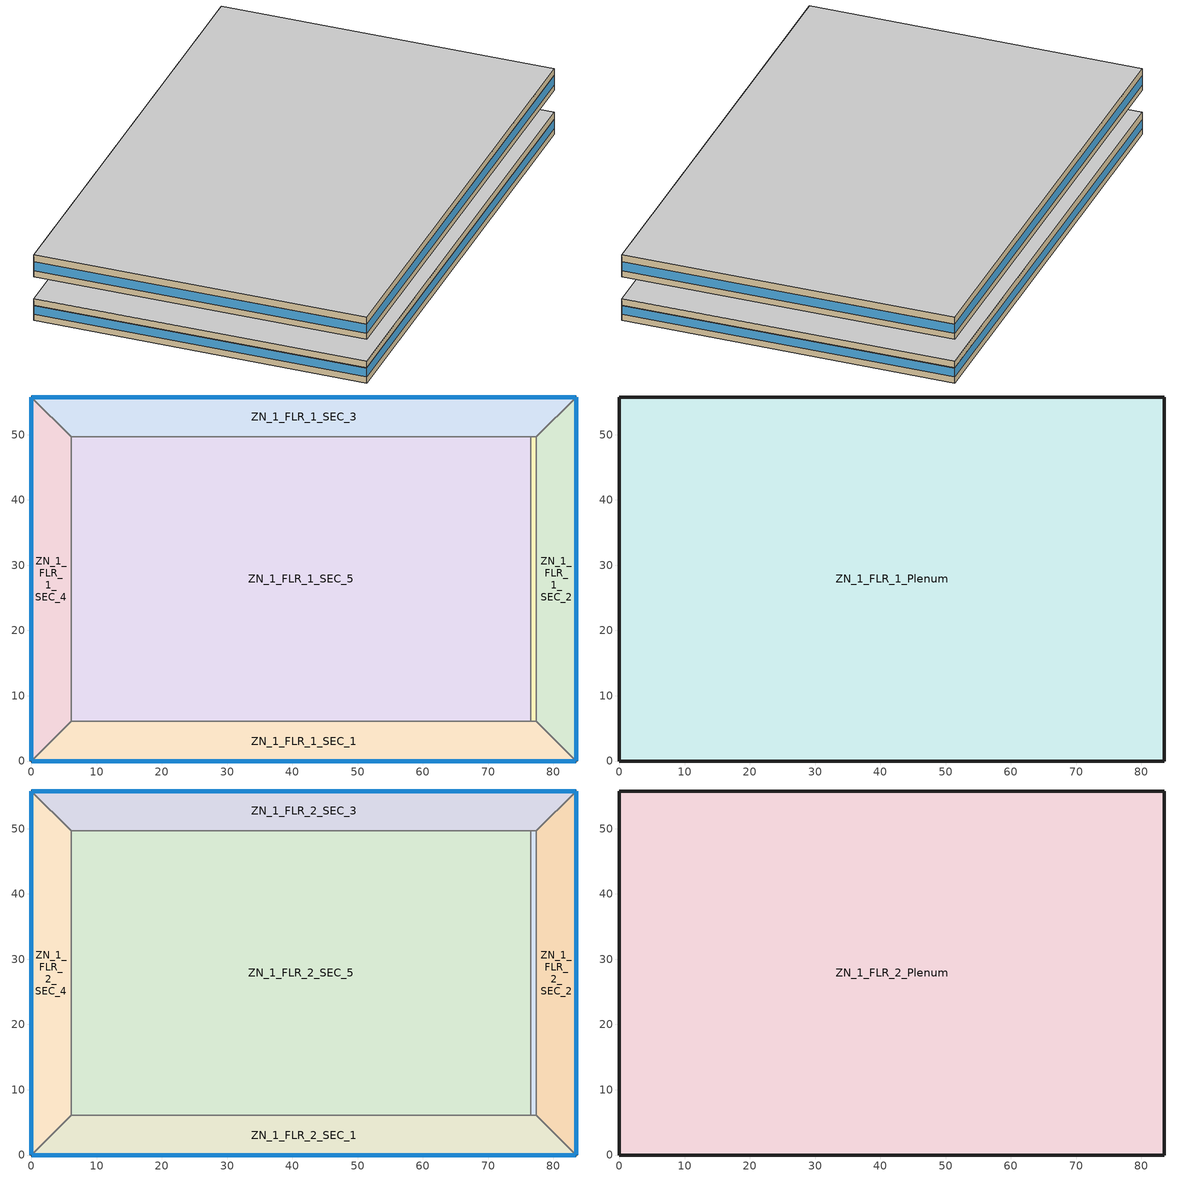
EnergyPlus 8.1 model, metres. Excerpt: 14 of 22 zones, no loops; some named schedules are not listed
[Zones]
ZN_1_FLR_1_SEC_1
 floor ground (ext_slab_8in_with_carpet): 77.42,6.1 83.52,0 0,0 6.1,6.1 z0
 wall outside (nonres_ext_wall): 0,0 83.52,0 z0:2.74
 wall to ZN_1_FLR_1_SEC_2 (int_wall): 83.52,0 77.42,6.1 z0:2.74
 wall to ZN_1_FLR_1_SEC_5 (int_wall): 76.5,6.1 6.1,6.1 z0:2.74
 wall to ZN_1_FLR_1_SEC_4 (int_wall): 6.1,6.1 0,0 z0:2.74
 wall to ZN_1_FLR_1_SEC_6 (int_wall): 77.42,6.1 76.5,6.1 z0:2.74
 window (SimpleWindow): 0.05,0 83.47,0 z1.1:2.69
 ceiling to ZN_1_FLR_1_Plenum (DropCeiling): 0,0 83.52,0 77.42,6.1 6.1,6.1 z2.74
ZN_1_FLR_1_SEC_2
 floor ground (ext_slab_8in_with_carpet): 83.52,55.78 83.52,0 77.42,6.1 77.42,49.68 z0
 wall outside (nonres_ext_wall): 83.52,0 83.52,55.78 z0:2.74
 wall to ZN_1_FLR_1_SEC_3 (int_wall): 83.52,55.78 77.42,49.68 z0:2.74
 wall to ZN_1_FLR_1_SEC_6 (int_wall): 77.42,49.68 77.42,6.1 z0:2.74
 window (SimpleWindow): 83.52,0.05 83.52,55.73 z1.1:2.69
 ceiling to ZN_1_FLR_1_Plenum (DropCeiling): 77.42,49.68 77.42,6.1 83.52,0 83.52,55.78 z2.74
ZN_1_FLR_1_SEC_3
 floor ground (ext_slab_8in_with_carpet): 83.52,55.78 77.42,49.68 6.1,49.68 0,55.78 z0
 wall outside (nonres_ext_wall): 83.52,55.78 0,55.78 z0:2.74
 wall to ZN_1_FLR_1_SEC_6 (int_wall): 76.5,49.68 77.42,49.68 z0:2.74
 wall to ZN_1_FLR_1_SEC_4 (int_wall): 0,55.78 6.1,49.68 z0:2.74
 wall to ZN_1_FLR_1_SEC_5 (int_wall): 6.1,49.68 76.5,49.68 z0:2.74
 window (SimpleWindow): 83.47,55.78 0.05,55.78 z1.1:2.69
 ceiling to ZN_1_FLR_1_Plenum (DropCeiling): 0,55.78 6.1,49.68 77.42,49.68 83.52,55.78 z2.74
ZN_1_FLR_1_SEC_4
 floor ground (ext_slab_8in_with_carpet): 6.1,49.68 6.1,6.1 0,0 0,55.78 z0
 wall outside (nonres_ext_wall): 0,55.78 0,0 z0:2.74
 wall to ZN_1_FLR_1_SEC_5 (int_wall): 6.1,6.1 6.1,49.68 z0:2.74
 window (SimpleWindow): 0,55.73 0,0.05 z1.1:2.69
 ceiling to ZN_1_FLR_1_Plenum (DropCeiling): 0,55.78 0,0 6.1,6.1 6.1,49.68 z2.74
ZN_1_FLR_1_SEC_5
 floor ground (ext_slab_8in_with_carpet): 76.5,49.68 76.5,6.1 6.1,6.1 6.1,49.68 z0
 wall to ZN_1_FLR_1_SEC_6 (int_wall): 76.5,6.1 76.5,49.68 z0:2.74
 ceiling to ZN_1_FLR_1_Plenum (DropCeiling): 6.1,49.68 6.1,6.1 76.5,6.1 76.5,49.68 z2.74
ZN_1_FLR_1_SEC_6
 floor ground (ext_slab_8in_with_carpet): 77.42,49.68 77.42,6.1 76.5,6.1 76.5,49.68 z0
 ceiling to ZN_1_FLR_1_Plenum (DropCeiling): 76.5,49.68 76.5,6.1 77.42,6.1 77.42,49.68 z2.74
ZN_1_FLR_1_Plenum
 wall outside (nonres_ext_wall): 0,0 83.52,0 83.52,55.78 0,55.78 0,0 z2.74:3.96
 ceiling adiabatic (int_slab_ceiling): 0,55.78 0,0 83.52,0 83.52,55.78 z3.96
ZN_1_FLR_2_SEC_1
 floor adiabatic (int_slab_floor): 77.42,6.1 83.52,0 0,0 6.1,6.1 z7.92
 wall outside (nonres_ext_wall): 0,0 83.52,0 z7.92:10.67
 wall to ZN_1_FLR_2_SEC_2 (int_wall): 83.52,0 77.42,6.1 z7.92:10.67
 wall to ZN_1_FLR_2_SEC_4 (int_wall): 6.1,6.1 0,0 z7.92:10.67
 wall to ZN_1_FLR_2_SEC_5 (int_wall): 76.5,6.1 6.1,6.1 z7.92:10.67
 wall to ZN_1_FLR_2_SEC_6 (int_wall): 77.42,6.1 76.5,6.1 z7.92:10.67
 window (SimpleWindow): 0.05,0 83.47,0 z9.02:10.61
 ceiling to ZN_1_FLR_2_Plenum (DropCeiling): 0,0 83.52,0 77.42,6.1 6.1,6.1 z10.67
ZN_1_FLR_2_SEC_2
 floor adiabatic (int_slab_floor): 83.52,55.78 83.52,0 77.42,6.1 77.42,49.68 z7.92
 wall outside (nonres_ext_wall): 83.52,0 83.52,55.78 z7.92:10.67
 wall to ZN_1_FLR_2_SEC_3 (int_wall): 83.52,55.78 77.42,49.68 z7.92:10.67
 wall to ZN_1_FLR_2_SEC_6 (int_wall): 77.42,49.68 77.42,6.1 z7.92:10.67
 window (SimpleWindow): 83.52,0.05 83.52,55.73 z9.02:10.61
 ceiling to ZN_1_FLR_2_Plenum (DropCeiling): 77.42,49.68 77.42,6.1 83.52,0 83.52,55.78 z10.67
ZN_1_FLR_2_SEC_3
 floor adiabatic (int_slab_floor): 83.52,55.78 77.42,49.68 6.1,49.68 0,55.78 z7.92
 wall outside (nonres_ext_wall): 83.52,55.78 0,55.78 z7.92:10.67
 wall to ZN_1_FLR_2_SEC_4 (int_wall): 0,55.78 6.1,49.68 z7.92:10.67
 wall to ZN_1_FLR_2_SEC_6 (int_wall): 76.5,49.68 77.42,49.68 z7.92:10.67
 wall to ZN_1_FLR_2_SEC_5 (int_wall): 6.1,49.68 76.5,49.68 z7.92:10.67
 window (SimpleWindow): 83.47,55.78 0.05,55.78 z9.02:10.61
 ceiling to ZN_1_FLR_2_Plenum (DropCeiling): 0,55.78 6.1,49.68 77.42,49.68 83.52,55.78 z10.67
ZN_1_FLR_2_SEC_4
 floor adiabatic (int_slab_floor): 6.1,49.68 6.1,6.1 0,0 0,55.78 z7.92
 wall outside (nonres_ext_wall): 0,55.78 0,0 z7.92:10.67
 wall to ZN_1_FLR_2_SEC_5 (int_wall): 6.1,6.1 6.1,49.68 z7.92:10.67
 window (SimpleWindow): 0,55.73 0,0.05 z9.02:10.61
 ceiling to ZN_1_FLR_2_Plenum (DropCeiling): 0,55.78 0,0 6.1,6.1 6.1,49.68 z10.67
ZN_1_FLR_2_SEC_5
 floor adiabatic (int_slab_floor): 76.5,49.68 76.5,6.1 6.1,6.1 6.1,49.68 z7.92
 wall inside (int_wall): 6.1,6.1 76.5,6.1 / 76.5,49.68 6.1,49.68 z7.92:10.67
 wall to ZN_1_FLR_2_SEC_6 (int_wall): 76.5,6.1 76.5,49.68 z7.92:10.67
 ceiling to ZN_1_FLR_2_Plenum (DropCeiling): 6.1,49.68 6.1,6.1 76.5,6.1 76.5,49.68 z10.67
ZN_1_FLR_2_SEC_6
 floor adiabatic (int_slab_floor): 77.42,49.68 77.42,6.1 76.5,6.1 76.5,49.68 z7.92
 ceiling to ZN_1_FLR_2_Plenum (DropCeiling): 76.5,49.68 76.5,6.1 77.42,6.1 77.42,49.68 z10.67
ZN_1_FLR_2_Plenum
 wall outside (nonres_ext_wall): 0,0 83.52,0 83.52,55.78 0,55.78 0,0 z10.67:11.89
 ceiling adiabatic (int_slab_ceiling): 0,55.78 0,0 83.52,0 83.52,55.78 z11.89
[Building]
LargeOffice: North Axis {deg}=0; Terrain=City; Loads Convergence Tolerance Value=0.04; Temperature Convergence Tolerance Value {deltaC}=0.2; Solar Distribution=FullInteriorAndExterior; Maximum Number of Warmup Days=25; Minimum Number of Warmup Days=6
[Site:Location]
Site:Location=Las Vegas Mccarran Intl Ap_NV_USA Design_Conditions; Latitude {N+ S-}=36.08; Longitude {W- E+}=-115.15; Time Zone Relative to GMT {GMT+/-}=-8; Elevation {m}=648
[SizingPeriod:DesignDay] Day of Month=21; Dry-Bulb Temperature Range Modifier Type=DefaultMultipliers; Humidity Condition Type=Wetbulb; Barometric Pressure {Pa}=93779; Rain {Yes/No}=No; Snow on ground {Yes/No}=No; Daylight Savings Time Indicator=No
Name | Month | Day Type | Maximum Dry-Bulb Temperature {C} | Daily Dry-Bulb Temperature Range {C} | Wetbulb at Maximum Dry-Bulb {C} | Wind Speed {m/s} design conditions vs. traditional 6.71 m/s (15 mph) | Wind Direction {Degrees; N=0, S=180} | Solar Model Indicator | Clearness {0.0 to 1.1} | Wind Speed {m/s} design conditions vs. traditional 3.35 m/s (7mph) | ASHRAE Clear Sky Optical Depth for Beam Irradiance (taub) | ASHRAE Clear Sky Optical Depth for Diffuse Irradiance (taud)
Las Vegas Mccarran Intl Ap Ann Htg 99.6% Condns DB | 12 | WinterDesignDay | -0.8 | 0 | -0.8 | 3 | 240 | ASHRAEClearSky | 0
Las Vegas Mccarran Intl Ap Ann Clg .4% Condns DB=>MWB | 7 | SummerDesignDay | 42.4 | 13 | 20.1 |  | 230 | ASHRAETau |  | 4.9 | 0.55 | 1.674
[Site:WaterMainsTemperature]
Calculation Method=Correlation; Annual Average Outdoor Air Temperature {C}=19.78; Maximum Difference In Monthly Average Outdoor Air Temperatures {deltaC}=25.3
[Material]
Name | Roughness | Thickness {m} | Conductivity {W/m-K} | Density {kg/m3} | Specific Heat {J/kg-K} | Thermal Absorptance | Solar Absorptance | Visible Absorptance | Absorptance:Thermal | Absorptance:Solar | Absorptance:Visible
AC02 Acoustic Ceiling | MediumSmooth | 0.0127 | 0.057 | 288 | 1339 | 0.9 | 0.7 | 0.2
G01 13mm gypsum board | Smooth | 0.0127 | 0.16 | 800 | 1090 |  |  |  | 0.9 | 0.7 | 0.5
200mm Normalweight concrete wall; 200mm Normalweight concrete floor | MediumRough | 0.2032 | 2.31 | 2322 | 832
100mm Normalweight concrete floor | MediumRough | 0.1016 | 2.31 | 2322 | 832
[Material:NoMass]
CP02 CARPET PAD: VeryRough, 0.21648, 0.9, 0.7, 0.8
Nonres_Exterior_Wall_Insulation: MediumSmooth, 0.0299387, 0.9, 0.7, 0.7
[Construction]
DropCeiling: AC02 Acoustic Ceiling
int_wall: G01 13mm gypsum board, G01 13mm gypsum board
ext_slab_8in_with_carpet: 200mm Normalweight concrete floor, CP02 CARPET PAD
int_slab_floor: 100mm Normalweight concrete floor, CP02 CARPET PAD
int_slab_ceiling: CP02 CARPET PAD, 100mm Normalweight concrete floor
nonres_ext_wall: 200mm Normalweight concrete wall, Nonres_Exterior_Wall_Insulation, G01 13mm gypsum board
SimpleWindow: SimpleWindowLayer
[WindowMaterial:SimpleGlazingSystem]
SimpleWindowLayer: U-Factor {W/m2-K}=6.93; Solar Heat Gain Coefficient=0.25; Visible Transmittance=0.318
[WindowProperty:ShadingControl]
Interior bind glare control: Shading Type=InteriorBlind; Shading Control Type=OnIfHighGlare; Glare Control Is Active=YES; Shading Device Material=BLIND WITH MEDIUM REFLECTIVITY SLATS
[Zone] Ceiling Height {m}=autocalculate; Volume {m3}=autocalculate; Floor Area {m2}=autocalculate
Name | Type | Multiplier | Part of Total Floor Area
ZN_1_FLR_1_SEC_1; ZN_1_FLR_1_SEC_2; ZN_1_FLR_1_SEC_3; ZN_1_FLR_1_SEC_4; ZN_1_FLR_1_SEC_5 | 1 | 1 | Yes
ZN_1_FLR_2_SEC_1; ZN_1_FLR_2_SEC_2; ZN_1_FLR_2_SEC_3; ZN_1_FLR_2_SEC_4; ZN_1_FLR_2_SEC_5 | 1 | 2 | Yes
ZN_1_FLR_1_SEC_6 |  | 1 | Yes
ZN_1_FLR_2_SEC_6 |  | 2 | Yes
ZN_1_FLR_1_Plenum |  | 1 | No
ZN_1_FLR_2_Plenum |  | 2 | No
[InternalMass] Construction=InteriorFurnishings
Name | Zone | Surface Area {m2}
ZN_1_FLR_1_SEC_1 Internal Mass | ZN_1_FLR_1_SEC_1 | 943.9
ZN_1_FLR_2_SEC_1 Internal Mass | ZN_1_FLR_2_SEC_1 | 943.9
ZN_1_FLR_1_SEC_2 Internal Mass | ZN_1_FLR_1_SEC_2 | 605.7
ZN_1_FLR_2_SEC_2 Internal Mass | ZN_1_FLR_2_SEC_2 | 605.7
ZN_1_FLR_1_SEC_3 Internal Mass | ZN_1_FLR_1_SEC_3 | 943.9
ZN_1_FLR_2_SEC_3 Internal Mass | ZN_1_FLR_2_SEC_3 | 943.9
ZN_1_FLR_1_SEC_4 Internal Mass | ZN_1_FLR_1_SEC_4 | 605.7
ZN_1_FLR_2_SEC_4 Internal Mass | ZN_1_FLR_2_SEC_4 | 605.7
ZN_1_FLR_1_SEC_5 Internal Mass | ZN_1_FLR_1_SEC_5 | 6137.7
ZN_1_FLR_2_SEC_5 Internal Mass | ZN_1_FLR_2_SEC_5 | 6137.7
ZN_1_FLR_1_SEC_6 Internal Mass | ZN_1_FLR_1_SEC_6 | 79.7
ZN_1_FLR_2_SEC_6 Internal Mass | ZN_1_FLR_2_SEC_6 | 79.7
[GroundHeatTransfer:Control]
GTP Control: Run Basement Preprocessor=No; Run Slab Preprocessor=Yes
[GroundHeatTransfer:Slab:Materials]
NMAT: Number of materials=2; ALBEDO: Surface Albedo: No Snow=0.16; ALBEDO: Surface Albedo: Snow=0.4; EPSLW: Surface Emissivity: No Snow=0.95; EPSLW: Surface Emissivity: Snow=0.95; Z0: Surface Roughness: No Snow {cm}=0.75; Z0: Surface Roughness: Snow {cm}=0.05; HIN: Indoor HConv: Downward Flow {W/m2-K}=6; HIN: Indoor HConv: Upward {W/m2-K}=9
[GroundHeatTransfer:Slab:MatlProps]
RHO: Slab Material density {kg/m3}=2322; RHO: Soil Density {kg/m3}=1200; CP: Slab CP {J/kg-K}=832; CP: Soil CP {J/kg-K}=1200; TCON: Slab k {W/m-K}=2.31; TCON: Soil k {W/m-K}=1
[GroundHeatTransfer:Slab:BoundConds]
EVTR: Is surface evapotranspiration modeled=FALSE; FIXBC: is the lower boundary at a fixed temperature=TRUE; TDEEPin {C}=10; USRHflag: Is the ground surface h specified by the user?=False
[GroundHeatTransfer:Slab:BldgProps]
IYRS: Number of years to iterate=10; Shape: Slab shape=0; HBLDG: Building height {m}=11.88; TIN1: January Indoor Average Temperature Setpoint {C}=21.111; TIN2: February Indoor Average Temperature Setpoint {C}=21.111; TIN3: March Indoor Average Temperature Setpoint {C}=21.111; TIN4: April Indoor Average Temperature Setpoint {C}=21.111; TIN5: May Indoor Average Temperature Setpoint {C}=21.111; TIN6: June Indoor Average Temperature Setpoint {C}=23.889; TIN7: July Indoor Average Temperature Setpoint {C}=23.889; TIN8: August Indoor Average Temperature Setpoint {C}=23.889; TIN9: September Indoor Average Temperature Setpoint {C}=23.889; TIN10: October Indoor Average Temperature Setpoint {C}=21.111; TIN11: November Indoor Average Temperature Setpoint {C}=21.111; TIN12: December Indoor Average Temperature Setpoint {C}=21.111; TINAmp: Daily Indoor sine wave variation amplitude {deltaC}=0; ConvTol: Convergence Tolerance=0.1
[GroundHeatTransfer:Slab:Insulation]
RINS: R value of under slab insulation {m2-K/W}=0; DINS: Width of strip of under slab insulation {m}=0; RVINS: R value of vertical insulation {m2-K/W}=0; ZVINS: Depth of vertical insulation {m}=0.2; IVINS: Flag: Is there vertical insulation=0
[GroundHeatTransfer:Slab:EquivalentSlab]
APRatio: The area to perimeter ratio for this slab {m}=16.72; SLABDEPTH: Thickness of slab on grade {m}=0.2032; CLEARANCE: Distance from edge of slab to domain edge {m}=15; ZCLEARANCE: Distance from bottom of slab to domain bottom {m}=15
[People] Number of People Calculation Method=Area/Person; Fraction Radiant=0.3; Sensible Heat Fraction=AUTOCALCULATE; Activity Level Schedule=ACTIVITY_SCH; Enable ASHRAE 55 Comfort Warnings=No; Mean Radiant Temperature Calculation Type=ZoneAveraged; Work Efficiency Schedule=WORK_EFF_SCH; Clothing Insulation Calculation Method=ClothingInsulationSchedule; Clothing Insulation Schedule=CLOTHING_SCH; Air Velocity Schedule=AIR_VELO_SCH; Thermal Comfort Model 1 Type=FANGER
Name | Zone or ZoneList | Number of People Schedule | Zone Floor Area per Person {m2/person}
ZN_1_FLR_1_SEC_1 People | ZN_1_FLR_1_SEC_1 | BLDG_OCC_SCH | 18
ZN_1_FLR_2_SEC_1 People | ZN_1_FLR_2_SEC_1 | BLDG_OCC_SCH | 18
ZN_1_FLR_1_SEC_2 People | ZN_1_FLR_1_SEC_2 | BLDG_OCC_SCH | 18
ZN_1_FLR_2_SEC_2 People | ZN_1_FLR_2_SEC_2 | BLDG_OCC_SCH | 18
ZN_1_FLR_1_SEC_3 People | ZN_1_FLR_1_SEC_3 | BLDG_OCC_SCH | 18
ZN_1_FLR_2_SEC_3 People | ZN_1_FLR_2_SEC_3 | BLDG_OCC_SCH | 18
ZN_1_FLR_1_SEC_4 People | ZN_1_FLR_1_SEC_4 | FLR1_CONF_OCC_SCH | 2
ZN_1_FLR_2_SEC_4 People | ZN_1_FLR_2_SEC_4 | BLDG_OCC_SCH | 18
ZN_1_FLR_1_SEC_5 People | ZN_1_FLR_1_SEC_5 | BLDG_OCC_SCH | 18
ZN_1_FLR_2_SEC_5 People | ZN_1_FLR_2_SEC_5 | BLDG_OCC_SCH | 18
[Lights] Schedule=BLDG_LIGHT_SCH_Base; Design Level Calculation Method=Watts/Area; Watts per Zone Floor Area {W/m2}=14.34; Return Air Fraction=0; Fraction Radiant=0; Fraction Visible=0.2; Fraction Replaceable=1; Return Air Fraction Calculated from Plenum Temperature=No
Name | Zone or ZoneList
ZN_1_FLR_1_SEC_1_Lights | ZN_1_FLR_1_SEC_1
ZN_1_FLR_2_SEC_1_Lights | ZN_1_FLR_2_SEC_1
ZN_1_FLR_1_SEC_2_Lights | ZN_1_FLR_1_SEC_2
ZN_1_FLR_2_SEC_2_Lights | ZN_1_FLR_2_SEC_2
ZN_1_FLR_1_SEC_3_Lights | ZN_1_FLR_1_SEC_3
ZN_1_FLR_2_SEC_3_Lights | ZN_1_FLR_2_SEC_3
ZN_1_FLR_1_SEC_4_Lights | ZN_1_FLR_1_SEC_4
ZN_1_FLR_2_SEC_4_Lights | ZN_1_FLR_2_SEC_4
ZN_1_FLR_1_SEC_5_Lights | ZN_1_FLR_1_SEC_5
ZN_1_FLR_2_SEC_5_Lights | ZN_1_FLR_2_SEC_5
ZN_1_FLR_1_SEC_6_Lights | ZN_1_FLR_1_SEC_6
ZN_1_FLR_2_SEC_6_Lights | ZN_1_FLR_2_SEC_6
[ElectricEquipment] Design Level Calculation Method=Watts/Area; Fraction Latent=0; Fraction Radiant=0.5; Fraction Lost=0
Name | Zone or ZoneList | Schedule | Watts per Zone Floor Area {W/m2}
ZN_1_FLR_1_SEC_1_MiscPlug_Equip_Equip | ZN_1_FLR_1_SEC_1 | BLDG_EQUIP_SCH_Base | 8.1
ZN_1_FLR_2_SEC_1_MiscPlug_Equip_Equip | ZN_1_FLR_2_SEC_1 | BLDG_EQUIP_SCH_Base | 8.1
ZN_1_FLR_1_SEC_2_MiscPlug_Equip_Equip | ZN_1_FLR_1_SEC_2 | BLDG_EQUIP_SCH_Base | 8.1
ZN_1_FLR_2_SEC_2_MiscPlug_Equip_Equip | ZN_1_FLR_2_SEC_2 | BLDG_EQUIP_SCH_Base | 8.1
ZN_1_FLR_1_SEC_3_MiscPlug_Equip_Equip | ZN_1_FLR_1_SEC_3 | BLDG_EQUIP_SCH_Base | 8.1
ZN_1_FLR_2_SEC_3_MiscPlug_Equip_Equip | ZN_1_FLR_2_SEC_3 | BLDG_EQUIP_SCH_Base | 8.1
ZN_1_FLR_1_SEC_4_MiscPlug_Equip_Equip | ZN_1_FLR_1_SEC_4 | BLDG_EQUIP_SCH_Base | 8.1
ZN_1_FLR_2_SEC_4_MiscPlug_Equip_Equip | ZN_1_FLR_2_SEC_4 | BLDG_EQUIP_SCH_Base | 8.1
ZN_1_FLR_1_SEC_5_MiscPlug_Equip_Equip | ZN_1_FLR_1_SEC_5 | BLDG_EQUIP_SCH_Base | 8.1
ZN_1_FLR_2_SEC_5_MiscPlug_Equip_Equip | ZN_1_FLR_2_SEC_5 | BLDG_EQUIP_SCH_Base | 8.1
ZN_1_FLR_1_SEC_6_MiscPlug_Equip_Equip | ZN_1_FLR_1_SEC_6 | DataCenter_Plug_SCH | 270
ZN_1_FLR_2_SEC_6_MiscPlug_Equip_Equip | ZN_1_FLR_2_SEC_6 | DataCenter_Plug_SCH | 270
[Daylighting:Controls] Total Daylighting Reference Points=1; Z-Coordinate of First Reference Point {m}=0.9; Fraction of Zone Controlled by First Reference Point=0.8; Fraction of Zone Controlled by Second Reference Point=0; Illuminance Setpoint at First Reference Point {lux}=300; Illuminance Setpoint at Second Reference Point {lux}=300; Lighting Control Type=1; Maximum Allowable Discomfort Glare Index=22; Minimum Input Power Fraction for Continuous Dimming Control=0.1; Minimum Light Output Fraction for Continuous Dimming Control=0.1; Number of Stepped Control Steps=0; Probability Lighting will be Reset When Needed in Manual Stepped Control=1; Availability Schedule=ALWAYS_OFF
Name | X-Coordinate of First Reference Point {m} | Y-Coordinate of First Reference Point {m} | Glare Calculation Azimuth Angle of View Direction Clockwise from Zone y-Axis {deg}
ZN_1_FLR_1_SEC_1; ZN_1_FLR_2_SEC_1 | 41.7576 | 4.1 | 180
ZN_1_FLR_1_SEC_2; ZN_1_FLR_2_SEC_2 | -47.2878 | 27.8892 | 90
ZN_1_FLR_1_SEC_3; ZN_1_FLR_2_SEC_3 | 35.6616 | -26.6903 | 0
ZN_1_FLR_1_SEC_4; ZN_1_FLR_2_SEC_4 | 4.1 | 27.8892 | 270
[ZoneInfiltration:DesignFlowRate] Schedule=INFIL_SCH_Base; Design Flow Rate Calculation Method=Flow/ExteriorWallArea; Flow per Exterior Surface Area {m3/s-m2}=0.00048; Constant Term Coefficient=0; Temperature Term Coefficient=0; Velocity Term Coefficient=0.224; Velocity Squared Term Coefficient=0
Name | Zone or ZoneList
ZN_1_FLR_1_SEC_1_Infiltration | ZN_1_FLR_1_SEC_1
ZN_1_FLR_2_SEC_1_Infiltration | ZN_1_FLR_2_SEC_1
ZN_1_FLR_1_SEC_2_Infiltration | ZN_1_FLR_1_SEC_2
ZN_1_FLR_2_SEC_2_Infiltration | ZN_1_FLR_2_SEC_2
ZN_1_FLR_1_SEC_3_Infiltration | ZN_1_FLR_1_SEC_3
ZN_1_FLR_2_SEC_3_Infiltration | ZN_1_FLR_2_SEC_3
ZN_1_FLR_1_SEC_4_Infiltration | ZN_1_FLR_1_SEC_4
ZN_1_FLR_2_SEC_4_Infiltration | ZN_1_FLR_2_SEC_4
ZN_1_FLR_1_SEC_5_Infiltration | ZN_1_FLR_1_SEC_5
ZN_1_FLR_2_SEC_5_Infiltration | ZN_1_FLR_2_SEC_5
ZN_1_FLR_1_Plenum_Infiltration | ZN_1_FLR_1_Plenum
ZN_1_FLR_2_Plenum_Infiltration | ZN_1_FLR_2_Plenum
ZN_1_FLR_1_SEC_6_Infiltration | ZN_1_FLR_1_SEC_6
ZN_1_FLR_2_SEC_6_Infiltration | ZN_1_FLR_2_SEC_6
[Exterior:Lights] Control Option=AstronomicalClock
Name | Schedule | Design Level {W}
ParkingLot_Lights | ParkingLightsSch | 23516
OtherExterior_Lights | ALWAYS_ON | 10124
[Exterior:FuelEquipment] Fuel Use Type=Electricity
Name | Schedule | Design Level {W}
Elevators | BLDG_ELEVATORS | 59648
Elevators_Lights_Fan | ELEV_LIGHT_FAN_SCH_Base | 648
